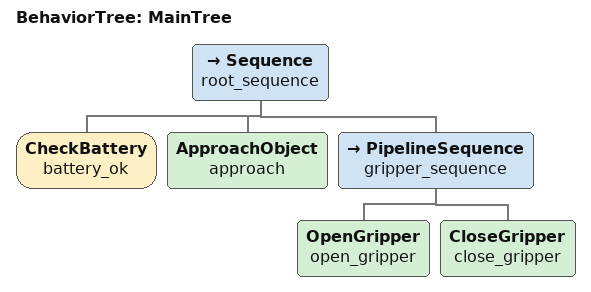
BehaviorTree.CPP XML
<root main_tree_to_execute = "MainTree" >
     <BehaviorTree ID="MainTree">
        <Sequence name="root_sequence">
            <CheckBattery   name="battery_ok"/>
            <ApproachObject name="approach"/>
            <PipelineSequence name="gripper_sequence">
                <OpenGripper    name="open_gripper"/>
                <CloseGripper   name="close_gripper"/>
            </PipelineSequence>
        </Sequence>
     </BehaviorTree>
 </root>
